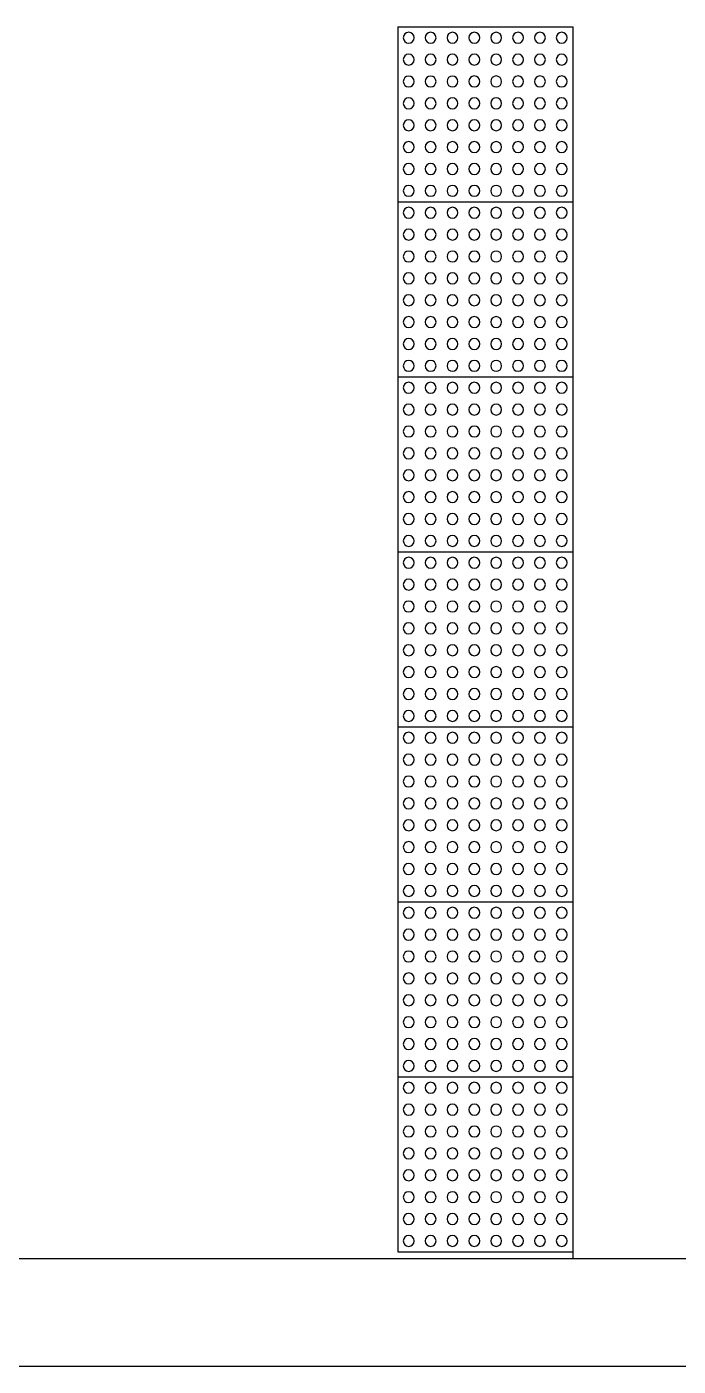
# Model space of a CAD drawing. Header units: millimetres. Extents: x 2552 to 3104, y 1319 to 1450.
# Drawn here: x 2656.503 to 2657.993, y 1389.163 to 1392.225 of the extents above; entities that cross this region are included whole.
import ezdxf

# ---------------------------------------------------------------- set-up
doc = ezdxf.new("R2010")
doc.units = ezdxf.units.MM
doc.layers.add('ALV', color=2, linetype='Continuous')
doc.layers.add('AR-PIS', color=1, linetype='Continuous')

# ---------------------------------------------------------------- blocks, each defined once
blk = doc.blocks.new('piso podotactil')
for p, q in [((1, 1.4), (1, 1)), ((1.4, 1.4), (1, 1.4)), ((1.4, 1.4), (1.4, 1)), ((1.4, 1), (1, 1))]:
    blk.add_line(p, q)
for centre in [(1.025, 1.375), (1.075, 1.375), (1.125, 1.375), (1.175, 1.375), (1.225, 1.375), (1.275, 1.375), (1.325, 1.375), (1.375, 1.375), (1.025, 1.325), (1.075, 1.325), (1.125, 1.325), (1.175, 1.325), (1.225, 1.325), (1.275, 1.325), (1.325, 1.325), (1.375, 1.325), (1.025, 1.275), (1.075, 1.275), (1.125, 1.275), (1.175, 1.275), (1.225, 1.275), (1.275, 1.275), (1.325, 1.275), (1.375, 1.275), (1.025, 1.225), (1.075, 1.225), (1.125, 1.225), (1.175, 1.225), (1.225, 1.225), (1.275, 1.225), (1.325, 1.225), (1.375, 1.225), (1.025, 1.175), (1.075, 1.175), (1.125, 1.175), (1.175, 1.175), (1.225, 1.175), (1.275, 1.175), (1.325, 1.175), (1.375, 1.175), (1.025, 1.125), (1.075, 1.125), (1.125, 1.125), (1.175, 1.125), (1.225, 1.125), (1.275, 1.125), (1.325, 1.125), (1.375, 1.125), (1.025, 1.075), (1.075, 1.075), (1.125, 1.075), (1.175, 1.075), (1.225, 1.075), (1.275, 1.075), (1.325, 1.075), (1.375, 1.075), (1.025, 1.025), (1.075, 1.025), (1.125, 1.025), (1.175, 1.025), (1.225, 1.025), (1.275, 1.025), (1.325, 1.025), (1.375, 1.025)]:
    blk.add_circle(centre, 0.0125)

msp = doc.modelspace()

# ---------------------------------------------------------------- linework, layer by layer
at = {"layer": 'ALV'}
for p, q in [((2656.2615, 1389.4099), (2660.2618, 1389.4099)), ((2656.2615, 1389.1635), (2669.367, 1389.1635))]:
    msp.add_line(p, q, dxfattribs=at)
at = {"layer": 'AR-PIS'}
msp.add_line((2657.752, 1389.4249), (2657.752, 1389.4099), dxfattribs=at)

# ---------------------------------------------------------------- block references
at = {"layer": 'AR-PIS', "xscale": -1, "rotation": 8.797355380174565e-05}
for p in [(2658.752, 1390.8249), (2658.752, 1390.4249), (2658.752, 1390.0249), (2658.752, 1389.6249), (2658.752, 1389.2249), (2658.752, 1388.8249), (2658.752, 1388.4249)]:
    msp.add_blockref('piso podotactil', p, dxfattribs=at)

doc.saveas('drawing.dxf')
